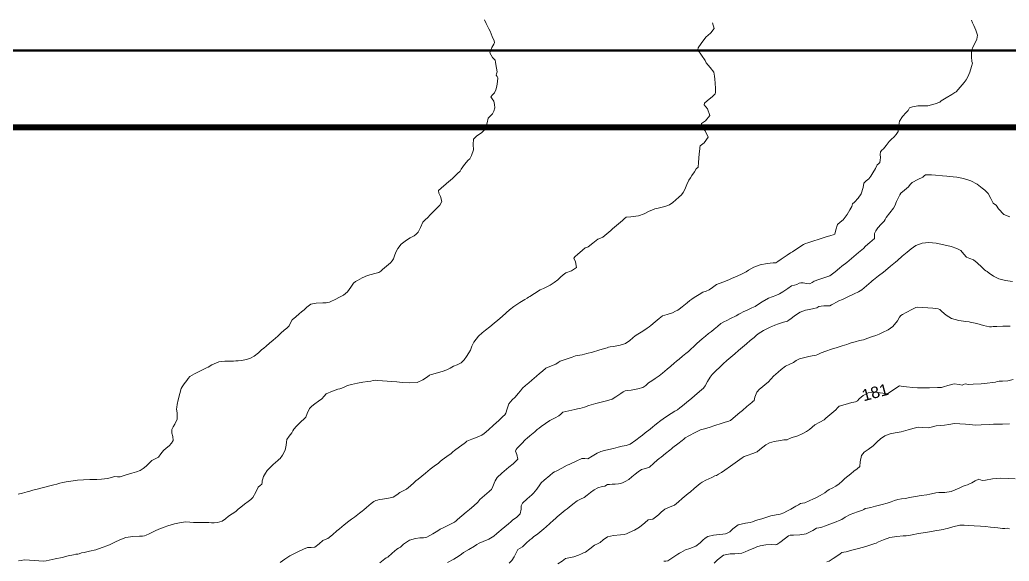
# Model space of a CAD drawing. Header units: metres. Extents: x 354768 to 355417, y 9249536 to 9250102.
# Drawn here: x 354910.47 to 354942.66, y 9249876.39 to 9249894 of the extents above; entities that cross this region are included whole.
import ezdxf
from ezdxf.enums import TextEntityAlignment as Align

# ---------------------------------------------------------------- set-up
doc = ezdxf.new("R2010")
doc.units = ezdxf.units.M
doc.header["$LTSCALE"] = 0.25
doc.layers.add('CURVAS', color=33, linetype='CONTINUOUS', lineweight=13, true_color=0xb08860)
doc.layers.add('CURVAS-TXT', color=33, linetype='CONTINUOUS', true_color=0x966e46)
doc.layers.add('MARCO', color=7, linetype='CONTINUOUS', lineweight=50)
doc.styles.get("Standard").update_dxf_attribs({"font": 'arial.ttf'})

# ---------------------------------------------------------------- blocks, each defined once
blk = doc.blocks.new('CURVAS_DE_NIVEL')
at = {"layer": 'CURVAS'}
for points in [[(354942.788, 9249882.296), (354942.619, 9249882.257), (354942.437, 9249882.248), (354942.327, 9249882.249), (354942.271, 9249882.233), (354942.216, 9249882.216), (354942.126, 9249882.204), (354941.944, 9249882.181), (354941.747, 9249882.161), (354941.489, 9249882.143), (354941.347, 9249882.138), (354941.281, 9249882.15), (354941.222, 9249882.16), (354941.177, 9249882.137), (354941.132, 9249882.114), (354941.03, 9249882.139), (354940.867, 9249882.161), (354940.663, 9249882.109), (354940.525, 9249882.06), (354940.455, 9249882.04), (354940.322, 9249882.037), (354940.069, 9249882.032), (354939.896, 9249882.03), (354939.783, 9249882.03), (354939.671, 9249882.033), (354939.525, 9249882.044), (354939.32, 9249882.062), (354939.206, 9249882.072), (354939.146, 9249882.084), (354939.087, 9249882.092), (354938.908, 9249881.972), (354938.737, 9249881.853), (354938.663, 9249881.837), (354938.544, 9249881.856), (354938.298, 9249881.883), (354938.07, 9249881.868), (354937.906, 9249881.779), (354937.78, 9249881.666), (354937.727, 9249881.609), (354937.662, 9249881.576), (354937.608, 9249881.563), (354937.544, 9249881.547), (354937.434, 9249881.519), (354937.245, 9249881.469), (354937.129, 9249881.433), (354937.072, 9249881.377), (354937.017, 9249881.315), (354936.888, 9249881.205), (354936.758, 9249881.097), (354936.697, 9249881.044), (354936.635, 9249880.993), (354936.495, 9249880.915), (354936.336, 9249880.823), (354936.25, 9249880.751), (354936.164, 9249880.678), (354936.06, 9249880.607), (354935.927, 9249880.531), (354935.779, 9249880.473), (354935.6, 9249880.41), (354935.508, 9249880.379), (354935.433, 9249880.342), (354935.384, 9249880.339), (354935.332, 9249880.337), (354935.223, 9249880.32), (354935.018, 9249880.283), (354934.862, 9249880.244), (354934.741, 9249880.175), (354934.64, 9249880.098), (354934.55, 9249880.021), (354934.456, 9249879.949), (354934.32, 9249879.894), (354934.133, 9249879.828), (354934.035, 9249879.795), (354933.969, 9249879.751), (354933.898, 9249879.698), (354933.747, 9249879.588), (354933.593, 9249879.478), (354933.409, 9249879.35), (354933.296, 9249879.274), (354933.207, 9249879.219), (354933.142, 9249879.18), (354933.084, 9249879.166), (354932.981, 9249879.118), (354932.79, 9249879.027), (354932.669, 9249878.966), (354932.604, 9249878.913), (354932.541, 9249878.858), (354932.415, 9249878.751), (354932.287, 9249878.644), (354932.219, 9249878.59), (354932.15, 9249878.536), (354932.025, 9249878.431), (354931.901, 9249878.326), (354931.835, 9249878.268), (354931.768, 9249878.214), (354931.63, 9249878.158), (354931.455, 9249878.08), (354931.339, 9249877.989), (354931.246, 9249877.904), (354931.149, 9249877.822), (354931.068, 9249877.762), (354930.988, 9249877.747), (354930.909, 9249877.731), (354930.81, 9249877.643), (354930.635, 9249877.5), (354930.469, 9249877.405), (354930.296, 9249877.32), (354930.212, 9249877.282), (354930.134, 9249877.263), (354930.015, 9249877.251), (354929.781, 9249877.222), (354929.596, 9249877.181), (354929.454, 9249877.085), (354929.356, 9249877), (354929.263, 9249876.955), (354929.171, 9249876.91), (354929.015, 9249876.792), (354928.878, 9249876.686), (354928.814, 9249876.659), (354928.75, 9249876.634), (354928.649, 9249876.592), (354928.496, 9249876.536), (354928.336, 9249876.498), (354928.23, 9249876.474), (354928.174, 9249876.436), (354928.118, 9249876.396), (354927.975, 9249876.309)], [(354942.673, 9249880.855), (354942.445, 9249880.852), (354942.296, 9249880.848), (354942.203, 9249880.845), (354942.146, 9249880.849), (354942.009, 9249880.841), (354941.748, 9249880.826), (354941.571, 9249880.818), (354941.462, 9249880.825), (354941.352, 9249880.834), (354941.233, 9249880.845), (354941.052, 9249880.86), (354940.879, 9249880.864), (354940.695, 9249880.84), (354940.55, 9249880.812), (354940.416, 9249880.803), (354940.286, 9249880.792), (354940.16, 9249880.757), (354940.035, 9249880.726), (354939.835, 9249880.734), (354939.698, 9249880.748), (354939.649, 9249880.736), (354939.566, 9249880.713), (354939.372, 9249880.66), (354939.14, 9249880.599), (354938.946, 9249880.561), (354938.786, 9249880.533), (354938.615, 9249880.469), (354938.467, 9249880.374), (354938.364, 9249880.272), (354938.232, 9249880.147), (354938.073, 9249880.028), (354937.943, 9249879.934), (354937.85, 9249879.825), (354937.809, 9249879.626), (354937.795, 9249879.475), (354937.71, 9249879.39), (354937.606, 9249879.316), (354937.504, 9249879.233), (354937.404, 9249879.153), (354937.312, 9249879.076), (354937.22, 9249878.998), (354937.124, 9249878.912), (354937.022, 9249878.831), (354936.897, 9249878.768), (354936.799, 9249878.722), (354936.73, 9249878.669), (354936.662, 9249878.615), (354936.509, 9249878.526), (354936.373, 9249878.451), (354936.29, 9249878.416), (354936.155, 9249878.355), (354936.009, 9249878.292), (354935.934, 9249878.279), (354935.873, 9249878.269), (354935.809, 9249878.224), (354935.722, 9249878.177), (354935.556, 9249878.087), (354935.429, 9249878.019), (354935.323, 9249877.965), (354935.213, 9249877.92), (354935.075, 9249877.898), (354934.901, 9249877.87), (354934.738, 9249877.817), (354934.613, 9249877.769), (354934.486, 9249877.732), (354934.388, 9249877.703), (354934.312, 9249877.675), (354934.237, 9249877.649), (354934.079, 9249877.632), (354933.843, 9249877.574), (354933.663, 9249877.444), (354933.568, 9249877.351), (354933.501, 9249877.315), (354933.432, 9249877.285), (354933.342, 9249877.272), (354933.233, 9249877.26), (354933.04, 9249877.234), (354932.851, 9249877.199), (354932.769, 9249877.14), (354932.692, 9249877.071), (354932.601, 9249876.983), (354932.466, 9249876.88), (354932.274, 9249876.806), (354932.131, 9249876.764), (354932.049, 9249876.719), (354931.981, 9249876.679), (354931.93, 9249876.65), (354931.879, 9249876.62), (354931.72, 9249876.512), (354931.558, 9249876.406), (354931.492, 9249876.396), (354931.425, 9249876.39)], [(354942.854, 9249879.064), (354942.627, 9249879.083), (354942.381, 9249879.086), (354942.113, 9249879.065), (354941.889, 9249879.03), (354941.784, 9249879.014), (354941.725, 9249879.037), (354941.667, 9249879.058), (354941.556, 9249879.006), (354941.438, 9249878.944), (354941.365, 9249878.908), (354941.297, 9249878.875), (354941.23, 9249878.854), (354941.163, 9249878.833), (354941.027, 9249878.761), (354940.774, 9249878.661), (354940.567, 9249878.63), (354940.37, 9249878.621), (354940.276, 9249878.619), (354940.227, 9249878.605), (354940.179, 9249878.59), (354940.128, 9249878.58), (354940.076, 9249878.57), (354939.981, 9249878.554), (354939.792, 9249878.522), (354939.609, 9249878.491), (354939.42, 9249878.458), (354939.28, 9249878.433), (354939.154, 9249878.415), (354939.037, 9249878.394), (354938.928, 9249878.36), (354938.821, 9249878.323), (354938.694, 9249878.282), (354938.521, 9249878.23), (354938.309, 9249878.177), (354938.158, 9249878.142), (354938.054, 9249878.12), (354937.974, 9249878.103), (354937.93, 9249878.075), (354937.886, 9249878.047), (354937.723, 9249877.996), (354937.484, 9249877.909), (354937.327, 9249877.819), (354937.219, 9249877.749), (354937.125, 9249877.71), (354937.029, 9249877.673), (354936.829, 9249877.595), (354936.654, 9249877.528), (354936.595, 9249877.504), (354936.536, 9249877.482), (354936.467, 9249877.475), (354936.394, 9249877.465), (354936.275, 9249877.387), (354936.054, 9249877.278), (354935.849, 9249877.247), (354935.637, 9249877.24), (354935.536, 9249877.239), (354935.478, 9249877.211), (354935.378, 9249877.137), (354935.198, 9249877.004), (354935.099, 9249876.931), (354935.041, 9249876.928), (354934.934, 9249876.932), (354934.744, 9249876.926), (354934.554, 9249876.888), (354934.447, 9249876.858), (354934.38, 9249876.828), (354934.296, 9249876.794), (354934.17, 9249876.742), (354934.068, 9249876.694), (354933.965, 9249876.653), (354933.852, 9249876.637), (354933.734, 9249876.627), (354933.578, 9249876.626), (354933.368, 9249876.585), (354933.167, 9249876.437), (354933.065, 9249876.329)], [(354942.67, 9249877.446), (354942.595, 9249877.46), (354942.52, 9249877.459), (354942.443, 9249877.456), (354942.287, 9249877.473), (354942.05, 9249877.499), (354941.89, 9249877.514), (354941.73, 9249877.526), (354941.522, 9249877.54), (354941.335, 9249877.55), (354941.192, 9249877.561), (354941.049, 9249877.559), (354940.822, 9249877.506), (354940.655, 9249877.457), (354940.582, 9249877.438), (354940.512, 9249877.42), (354940.445, 9249877.409), (354940.379, 9249877.398), (354940.297, 9249877.386), (354940.132, 9249877.361), (354939.935, 9249877.329), (354939.71, 9249877.287), (354939.498, 9249877.245), (354939.398, 9249877.225), (354939.309, 9249877.216), (354939.21, 9249877.212), (354938.998, 9249877.196), (354938.771, 9249877.158), (354938.568, 9249877.09), (354938.403, 9249877.016), (354938.333, 9249876.981), (354938.283, 9249876.961), (354938.193, 9249876.933), (354937.99, 9249876.871), (354937.761, 9249876.804), (354937.543, 9249876.746), (354937.36, 9249876.699), (354937.281, 9249876.68), (354937.219, 9249876.672), (354937.159, 9249876.632), (354937.079, 9249876.578), (354936.93, 9249876.479), (354936.799, 9249876.394), (354936.723, 9249876.372)], [(354942.688, 9249884.034), (354942.581, 9249884.034), (354942.448, 9249884.03), (354942.252, 9249884.025), (354942.141, 9249884.021), (354942.08, 9249884.015), (354942.019, 9249884.012), (354941.825, 9249884.061), (354941.609, 9249884.117), (354941.497, 9249884.142), (354941.418, 9249884.159), (354941.36, 9249884.172), (354941.251, 9249884.181), (354941.018, 9249884.214), (354940.786, 9249884.28), (354940.603, 9249884.394), (354940.462, 9249884.516), (354940.403, 9249884.575), (354940.343, 9249884.602), (354940.17, 9249884.617), (354939.853, 9249884.643), (354939.68, 9249884.656), (354939.617, 9249884.642), (354939.509, 9249884.586), (354939.309, 9249884.482), (354939.19, 9249884.418), (354939.138, 9249884.377), (354939.088, 9249884.332), (354939.02, 9249884.21), (354938.873, 9249884.019), (354938.716, 9249883.912), (354938.541, 9249883.825), (354938.426, 9249883.774), (354938.322, 9249883.733), (354938.217, 9249883.697), (354938.055, 9249883.64), (354937.922, 9249883.595), (354937.858, 9249883.579), (354937.793, 9249883.563), (354937.652, 9249883.525), (354937.519, 9249883.488), (354937.429, 9249883.46), (354937.372, 9249883.441), (354937.306, 9249883.419), (354937.226, 9249883.394), (354937.065, 9249883.344), (354936.878, 9249883.282), (354936.696, 9249883.218), (354936.545, 9249883.162), (354936.475, 9249883.135), (354936.428, 9249883.115), (354936.382, 9249883.095), (354936.32, 9249883.084), (354936.249, 9249883.072), (354936.145, 9249883.05), (354935.963, 9249883.009), (354935.832, 9249882.972), (354935.733, 9249882.914), (354935.637, 9249882.852), (354935.518, 9249882.802), (354935.378, 9249882.734), (354935.244, 9249882.628), (354935.147, 9249882.539), (354935.07, 9249882.476), (354934.996, 9249882.412), (354934.91, 9249882.317), (354934.813, 9249882.212), (354934.725, 9249882.137), (354934.636, 9249882.063), (354934.537, 9249881.986), (354934.444, 9249881.889), (354934.388, 9249881.729), (354934.36, 9249881.615), (354934.322, 9249881.581), (354934.281, 9249881.548), (354934.129, 9249881.42), (354933.978, 9249881.293), (354933.938, 9249881.259), (354933.899, 9249881.226), (354933.758, 9249881.103), (354933.595, 9249880.97), (354933.509, 9249880.938), (354933.42, 9249880.912), (354933.292, 9249880.868), (354933.085, 9249880.801), (354932.897, 9249880.744), (354932.704, 9249880.687), (354932.612, 9249880.66), (354932.555, 9249880.631), (354932.443, 9249880.572), (354932.236, 9249880.463), (354932.116, 9249880.398), (354932.069, 9249880.36), (354932.023, 9249880.321), (354931.874, 9249880.207), (354931.721, 9249880.091), (354931.668, 9249880.046), (354931.615, 9249880.001), (354931.476, 9249879.891), (354931.332, 9249879.777), (354931.269, 9249879.729), (354931.207, 9249879.681), (354931.1, 9249879.575), (354930.953, 9249879.451), (354930.826, 9249879.408), (354930.701, 9249879.369), (354930.593, 9249879.301), (354930.492, 9249879.222), (354930.382, 9249879.132), (354930.28, 9249879.05), (354930.167, 9249878.981), (354930.08, 9249878.934), (354930.013, 9249878.916), (354929.944, 9249878.902), (354929.845, 9249878.897), (354929.741, 9249878.894), (354929.656, 9249878.888), (354929.588, 9249878.881), (354929.509, 9249878.836), (354929.416, 9249878.817), (354929.281, 9249878.781), (354929.161, 9249878.71), (354929.036, 9249878.622), (354928.931, 9249878.54), (354928.83, 9249878.464), (354928.717, 9249878.411), (354928.605, 9249878.357), (354928.46, 9249878.246), (354928.345, 9249878.151), (354928.279, 9249878.098), (354928.214, 9249878.045), (354928.086, 9249877.937), (354927.958, 9249877.829), (354927.895, 9249877.776), (354927.832, 9249877.722), (354927.713, 9249877.615), (354927.591, 9249877.505), (354927.525, 9249877.447), (354927.458, 9249877.39), (354927.322, 9249877.286), (354927.188, 9249877.185), (354927.125, 9249877.134), (354927.063, 9249877.083), (354926.944, 9249876.973), (354926.821, 9249876.861), (354926.745, 9249876.817), (354926.674, 9249876.769), (354926.62, 9249876.667), (354926.551, 9249876.53), (354926.479, 9249876.418), (354926.396, 9249876.323)], [(354924.389, 9249876.344), (354924.59, 9249876.46), (354924.761, 9249876.569), (354924.838, 9249876.62), (354924.909, 9249876.669), (354925.079, 9249876.77), (354925.269, 9249876.884), (354925.343, 9249876.934), (354925.418, 9249876.981), (354925.549, 9249877.028), (354925.735, 9249877.107), (354925.89, 9249877.209), (354925.988, 9249877.287), (354926.061, 9249877.348), (354926.134, 9249877.41), (354926.252, 9249877.51), (354926.37, 9249877.609), (354926.443, 9249877.671), (354926.516, 9249877.732), (354926.633, 9249877.816), (354926.753, 9249877.932), (354926.782, 9249878.084), (354926.784, 9249878.19), (354926.821, 9249878.281), (354926.978, 9249878.418), (354927.134, 9249878.551), (354927.189, 9249878.604), (354927.287, 9249878.737), (354927.386, 9249878.871), (354927.437, 9249878.938), (354927.535, 9249879.022), (354927.712, 9249879.173), (354927.816, 9249879.26), (354927.869, 9249879.292), (354927.923, 9249879.323), (354928.102, 9249879.419), (354928.283, 9249879.515), (354928.344, 9249879.54), (354928.404, 9249879.565), (354928.568, 9249879.649), (354928.752, 9249879.734), (354928.851, 9249879.727), (354928.95, 9249879.722), (354929.095, 9249879.805), (354929.26, 9249879.907), (354929.376, 9249879.956), (354929.496, 9249879.995), (354929.629, 9249880.027), (354929.784, 9249880.061), (354929.933, 9249880.099), (354930.067, 9249880.133), (354930.2, 9249880.156), (354930.328, 9249880.192), (354930.518, 9249880.327), (354930.653, 9249880.438), (354930.728, 9249880.493), (354930.819, 9249880.564), (354930.98, 9249880.689), (354931.069, 9249880.757), (354931.122, 9249880.802), (354931.188, 9249880.855), (354931.331, 9249880.967), (354931.479, 9249881.077), (354931.66, 9249881.194), (354931.778, 9249881.265), (354931.864, 9249881.318), (354931.948, 9249881.373), (354932.029, 9249881.439), (354932.165, 9249881.555), (354932.33, 9249881.695), (354932.503, 9249881.841), (354932.648, 9249881.962), (354932.713, 9249882.018), (354932.763, 9249882.095), (354932.845, 9249882.233), (354932.93, 9249882.373), (354932.96, 9249882.418), (354932.991, 9249882.463), (354933.114, 9249882.578), (354933.245, 9249882.701), (354933.299, 9249882.755), (354933.353, 9249882.809), (354933.476, 9249882.916), (354933.604, 9249883.025), (354933.667, 9249883.081), (354933.73, 9249883.138), (354933.854, 9249883.242), (354933.98, 9249883.348), (354934.046, 9249883.404), (354934.113, 9249883.46), (354934.237, 9249883.565), (354934.362, 9249883.67), (354934.428, 9249883.727), (354934.495, 9249883.782), (354934.67, 9249883.889), (354934.834, 9249883.985), (354934.888, 9249884.007), (354934.942, 9249884.027), (354935.03, 9249884.063), (354935.154, 9249884.11), (354935.319, 9249884.16), (354935.45, 9249884.201), (354935.502, 9249884.239), (354935.554, 9249884.278), (354935.669, 9249884.368), (354935.86, 9249884.49), (354936.028, 9249884.55), (354936.163, 9249884.581), (354936.306, 9249884.61), (354936.399, 9249884.627), (354936.468, 9249884.673), (354936.537, 9249884.685), (354936.625, 9249884.697), (354936.729, 9249884.694), (354936.825, 9249884.693), (354936.883, 9249884.724), (354936.94, 9249884.76), (354937.017, 9249884.803), (354937.113, 9249884.855), (354937.231, 9249884.907), (354937.405, 9249884.984), (354937.619, 9249885.088), (354937.753, 9249885.155), (354937.807, 9249885.187), (354937.861, 9249885.22), (354938.014, 9249885.349), (354938.164, 9249885.475), (354938.205, 9249885.507), (354938.246, 9249885.538), (354938.411, 9249885.668), (354938.573, 9249885.795), (354938.638, 9249885.849), (354938.797, 9249885.983), (354938.956, 9249886.117), (354939.02, 9249886.172), (354939.179, 9249886.306), (354939.338, 9249886.44), (354939.403, 9249886.494), (354939.47, 9249886.549), (354939.626, 9249886.656), (354939.823, 9249886.738), (354940.041, 9249886.756), (354940.282, 9249886.731), (354940.533, 9249886.683), (354940.768, 9249886.624), (354940.958, 9249886.557), (354941.083, 9249886.493), (354941.184, 9249886.379), (354941.267, 9249886.275), (354941.38, 9249886.23), (354941.496, 9249886.187), (354941.616, 9249886.089), (354941.77, 9249885.948), (354941.854, 9249885.871), (354941.898, 9249885.839), (354941.943, 9249885.808), (354942.006, 9249885.758), (354942.144, 9249885.662), (354942.318, 9249885.572), (354942.539, 9249885.519), (354942.762, 9249885.492)], [(354922.187, 9249876.337), (354922.347, 9249876.471), (354922.394, 9249876.498), (354922.44, 9249876.525), (354922.589, 9249876.651), (354922.742, 9249876.779), (354922.797, 9249876.812), (354922.853, 9249876.845), (354922.956, 9249876.94), (354923.147, 9249877.074), (354923.34, 9249877.129), (354923.484, 9249877.146), (354923.602, 9249877.156), (354923.716, 9249877.175), (354923.914, 9249877.285), (354924.069, 9249877.382), (354924.152, 9249877.433), (354924.272, 9249877.492), (354924.486, 9249877.599), (354924.612, 9249877.663), (354924.664, 9249877.706), (354924.715, 9249877.75), (354924.855, 9249877.868), (354924.994, 9249877.986), (354925.046, 9249878.029), (354925.098, 9249878.073), (354925.24, 9249878.192), (354925.377, 9249878.308), (354925.406, 9249878.353), (354925.435, 9249878.399), (354925.586, 9249878.528), (354925.738, 9249878.655), (354925.778, 9249878.687), (354925.816, 9249878.721), (354925.856, 9249878.817), (354925.9, 9249878.926), (354925.94, 9249879.004), (354925.971, 9249879.063), (354926.007, 9249879.112), (354926.155, 9249879.249), (354926.308, 9249879.389), (354926.378, 9249879.448), (354926.52, 9249879.554), (354926.672, 9249879.713), (354926.64, 9249879.863), (354926.593, 9249879.968), (354926.62, 9249880.019), (354926.655, 9249880.069), (354926.793, 9249880.213), (354926.925, 9249880.349), (354926.981, 9249880.396), (354927.067, 9249880.469), (354927.222, 9249880.599), (354927.308, 9249880.672), (354927.363, 9249880.718), (354927.43, 9249880.767), (354927.572, 9249880.868), (354927.716, 9249880.963), (354927.892, 9249881.058), (354928.004, 9249881.116), (354928.073, 9249881.176), (354928.143, 9249881.233), (354928.334, 9249881.285), (354928.526, 9249881.329), (354928.612, 9249881.342), (354928.694, 9249881.354), (354928.768, 9249881.379), (354928.841, 9249881.405), (354928.986, 9249881.453), (354929.207, 9249881.522), (354929.384, 9249881.568), (354929.517, 9249881.599), (354929.633, 9249881.624), (354929.745, 9249881.659), (354929.866, 9249881.735), (354930.023, 9249881.846), (354930.103, 9249881.904), (354930.171, 9249881.929), (354930.252, 9249881.94), (354930.365, 9249881.958), (354930.581, 9249881.997), (354930.735, 9249882.036), (354930.833, 9249882.107), (354930.926, 9249882.189), (354931.03, 9249882.259), (354931.14, 9249882.332), (354931.268, 9249882.424), (354931.376, 9249882.505), (354931.457, 9249882.571), (354931.536, 9249882.638), (354931.649, 9249882.733), (354931.761, 9249882.827), (354931.84, 9249882.894), (354931.918, 9249882.96), (354932.031, 9249883.055), (354932.143, 9249883.15), (354932.222, 9249883.215), (354932.3, 9249883.282), (354932.397, 9249883.376), (354932.499, 9249883.474), (354932.584, 9249883.547), (354932.671, 9249883.619), (354932.775, 9249883.708), (354932.881, 9249883.796), (354932.97, 9249883.865), (354933.06, 9249883.933), (354933.169, 9249884.028), (354933.278, 9249884.117), (354933.373, 9249884.171), (354933.471, 9249884.221), (354933.597, 9249884.286), (354933.772, 9249884.375), (354933.863, 9249884.422), (354933.927, 9249884.456), (354934.008, 9249884.496), (354934.131, 9249884.556), (354934.282, 9249884.626), (354934.395, 9249884.677), (354934.471, 9249884.725), (354934.623, 9249884.821), (354934.827, 9249884.94), (354934.946, 9249884.985), (354935.066, 9249885.03), (354935.182, 9249885.087), (354935.3, 9249885.154), (354935.456, 9249885.258), (354935.58, 9249885.341), (354935.678, 9249885.373), (354935.752, 9249885.394), (354935.823, 9249885.432), (354935.885, 9249885.439), (354935.959, 9249885.443), (354936.065, 9249885.426), (354936.177, 9249885.414), (354936.245, 9249885.456), (354936.314, 9249885.503), (354936.461, 9249885.554), (354936.625, 9249885.606), (354936.726, 9249885.637), (354936.824, 9249885.674), (354936.998, 9249885.803), (354937.142, 9249885.917), (354937.219, 9249885.981), (354937.376, 9249886.11), (354937.533, 9249886.239), (354937.605, 9249886.299), (354937.76, 9249886.43), (354937.915, 9249886.561), (354937.979, 9249886.631), (354938.127, 9249886.75), (354938.28, 9249886.885), (354938.282, 9249886.965), (354938.281, 9249887.048), (354938.322, 9249887.135), (354938.383, 9249887.231), (354938.498, 9249887.351), (354938.596, 9249887.45), (354938.625, 9249887.506), (354938.654, 9249887.563), (354938.779, 9249887.718), (354938.899, 9249887.867), (354938.935, 9249887.952), (354938.996, 9249888.089), (354939.063, 9249888.237), (354939.098, 9249888.301), (354939.137, 9249888.361), (354939.252, 9249888.459), (354939.379, 9249888.565), (354939.439, 9249888.637), (354939.501, 9249888.705), (354939.682, 9249888.799), (354939.848, 9249888.88), (354939.894, 9249888.921), (354939.941, 9249888.958), (354940.023, 9249888.96), (354940.126, 9249888.956), (354940.266, 9249888.945), (354940.489, 9249888.925), (354940.633, 9249888.913), (354940.732, 9249888.906), (354940.831, 9249888.896), (354940.956, 9249888.879), (354941.176, 9249888.839), (354941.412, 9249888.765), (354941.619, 9249888.648), (354941.782, 9249888.525), (354941.862, 9249888.457), (354941.921, 9249888.402), (354941.976, 9249888.344), (354942.06, 9249888.185), (354942.138, 9249888.036), (354942.183, 9249888.001), (354942.23, 9249887.967), (354942.313, 9249887.846), (354942.48, 9249887.671), (354942.677, 9249887.593)], [(354918.943, 9249876.348), (354919.09, 9249876.456), (354919.261, 9249876.561), (354919.408, 9249876.638), (354919.538, 9249876.701), (354919.704, 9249876.783), (354919.833, 9249876.832), (354919.954, 9249876.835), (354920.071, 9249876.844), (354920.212, 9249876.954), (354920.327, 9249877.06), (354920.408, 9249877.092), (354920.49, 9249877.124), (354920.647, 9249877.253), (354920.788, 9249877.375), (354920.831, 9249877.41), (354920.873, 9249877.445), (354921.023, 9249877.571), (354921.173, 9249877.697), (354921.219, 9249877.727), (354921.265, 9249877.755), (354921.359, 9249877.826), (354921.522, 9249877.948), (354921.611, 9249878.015), (354921.663, 9249878.059), (354921.75, 9249878.132), (354921.907, 9249878.264), (354921.994, 9249878.337), (354922.059, 9249878.365), (354922.109, 9249878.379), (354922.167, 9249878.395), (354922.274, 9249878.409), (354922.471, 9249878.439), (354922.621, 9249878.473), (354922.734, 9249878.544), (354922.837, 9249878.62), (354922.945, 9249878.678), (354923.052, 9249878.738), (354923.18, 9249878.843), (354923.287, 9249878.937), (354923.361, 9249878.999), (354923.434, 9249879.061), (354923.552, 9249879.16), (354923.67, 9249879.259), (354923.743, 9249879.321), (354923.817, 9249879.383), (354923.957, 9249879.483), (354924.089, 9249879.578), (354924.152, 9249879.633), (354924.214, 9249879.687), (354924.36, 9249879.795), (354924.501, 9249879.898), (354924.556, 9249879.945), (354924.612, 9249879.991), (354924.773, 9249880.106), (354924.928, 9249880.216), (354924.971, 9249880.253), (354925.014, 9249880.289), (354925.175, 9249880.354), (354925.349, 9249880.423), (354925.426, 9249880.453), (354925.501, 9249880.487), (354925.577, 9249880.546), (354925.718, 9249880.665), (354925.884, 9249880.81), (354926.051, 9249880.963), (354926.189, 9249881.094), (354926.249, 9249881.152), (354926.279, 9249881.207), (354926.326, 9249881.349), (354926.386, 9249881.511), (354926.438, 9249881.575), (354926.495, 9249881.636), (354926.585, 9249881.729), (354926.689, 9249881.84), (354926.756, 9249881.931), (354926.825, 9249882.02), (354926.925, 9249882.107), (354927.031, 9249882.193), (354927.13, 9249882.276), (354927.208, 9249882.342), (354927.286, 9249882.408), (354927.384, 9249882.491), (354927.477, 9249882.576), (354927.59, 9249882.664), (354927.771, 9249882.744), (354927.914, 9249882.8), (354927.982, 9249882.848), (354928.05, 9249882.894), (354928.25, 9249882.965), (354928.44, 9249883.029), (354928.497, 9249883.051), (354928.555, 9249883.071), (354928.621, 9249883.08), (354928.69, 9249883.089), (354928.768, 9249883.107), (354928.923, 9249883.144), (354929.107, 9249883.192), (354929.309, 9249883.25), (354929.493, 9249883.306), (354929.575, 9249883.332), (354929.625, 9249883.353), (354929.678, 9249883.36), (354929.787, 9249883.378), (354930.005, 9249883.419), (354930.181, 9249883.469), (354930.32, 9249883.566), (354930.415, 9249883.652), (354930.495, 9249883.715), (354930.576, 9249883.776), (354930.74, 9249883.877), (354930.885, 9249883.967), (354930.942, 9249884.009), (354930.997, 9249884.053), (354931.137, 9249884.171), (354931.276, 9249884.288), (354931.329, 9249884.331), (354931.384, 9249884.37), (354931.531, 9249884.416), (354931.701, 9249884.469), (354931.808, 9249884.519), (354931.881, 9249884.556), (354931.927, 9249884.587), (354932.017, 9249884.66), (354932.181, 9249884.794), (354932.272, 9249884.868), (354932.33, 9249884.908), (354932.415, 9249884.964), (354932.577, 9249885.069), (354932.696, 9249885.141), (354932.798, 9249885.177), (354932.9, 9249885.214), (354933.002, 9249885.291), (354933.141, 9249885.388), (354933.341, 9249885.47), (354933.487, 9249885.519), (354933.558, 9249885.552), (354933.629, 9249885.585), (354933.806, 9249885.661), (354933.977, 9249885.735), (354934.039, 9249885.768), (354934.1, 9249885.803), (354934.181, 9249885.854), (354934.349, 9249885.948), (354934.559, 9249886.033), (354934.786, 9249886.077), (354934.982, 9249886.091), (354935.069, 9249886.094), (354935.127, 9249886.135), (354935.237, 9249886.208), (354935.436, 9249886.341), (354935.546, 9249886.414), (354935.609, 9249886.456), (354935.788, 9249886.573), (354935.967, 9249886.69), (354936.036, 9249886.721), (354936.109, 9249886.746), (354936.275, 9249886.801), (354936.474, 9249886.865), (354936.677, 9249886.927), (354936.851, 9249886.978), (354936.928, 9249887), (354936.991, 9249887.028), (354937.022, 9249887.165), (354937.077, 9249887.342), (354937.163, 9249887.42), (354937.254, 9249887.491), (354937.323, 9249887.578), (354937.385, 9249887.671), (354937.476, 9249887.815), (354937.542, 9249887.925), (354937.561, 9249888.01), (354937.621, 9249888.069), (354937.743, 9249888.194), (354937.848, 9249888.338), (354937.906, 9249888.547), (354937.932, 9249888.689), (354938.006, 9249888.761), (354938.087, 9249888.83), (354938.155, 9249888.918), (354938.223, 9249889.019), (354938.304, 9249889.165), (354938.365, 9249889.276), (354938.409, 9249889.315), (354938.451, 9249889.354), (354938.461, 9249889.428), (354938.467, 9249889.519), (354938.466, 9249889.618), (354938.47, 9249889.707), (354938.518, 9249889.758), (354938.573, 9249889.806), (354938.658, 9249889.913), (354938.759, 9249890.037), (354938.832, 9249890.112), (354938.906, 9249890.186), (354938.983, 9249890.269), (354939.051, 9249890.367), (354939.062, 9249890.508), (354939.094, 9249890.702), (354939.188, 9249890.849), (354939.305, 9249890.985), (354939.367, 9249891.05), (354939.414, 9249891.135), (354939.516, 9249891.168), (354939.69, 9249891.204), (354939.841, 9249891.199), (354940.013, 9249891.2), (354940.25, 9249891.262), (354940.4, 9249891.317), (354940.449, 9249891.358), (354940.498, 9249891.4), (354940.607, 9249891.465), (354940.791, 9249891.572), (354940.889, 9249891.63), (354940.935, 9249891.658), (354941.059, 9249891.805), (354941.189, 9249891.959), (354941.227, 9249892.001), (354941.263, 9249892.045), (354941.31, 9249892.141), (354941.377, 9249892.298), (354941.433, 9249892.474), (354941.463, 9249892.583), (354941.446, 9249892.647), (354941.431, 9249892.791), (354941.432, 9249893.003), (354941.49, 9249893.132), (354941.555, 9249893.249), (354941.606, 9249893.371), (354941.63, 9249893.494), (354941.573, 9249893.665), (354941.505, 9249893.808), (354941.47, 9249893.895), (354941.434, 9249893.982)], [(354910.43, 9249876.402), (354910.512, 9249876.417), (354910.611, 9249876.43), (354910.783, 9249876.42), (354911.089, 9249876.402), (354911.257, 9249876.392), (354911.333, 9249876.407), (354911.425, 9249876.426), (354911.626, 9249876.468), (354911.847, 9249876.516), (354912.05, 9249876.561), (354912.22, 9249876.599), (354912.3, 9249876.617), (354912.356, 9249876.621), (354912.408, 9249876.626), (354912.484, 9249876.664), (354912.563, 9249876.678), (354912.739, 9249876.712), (354912.946, 9249876.763), (354913.154, 9249876.834), (354913.332, 9249876.905), (354913.413, 9249876.939), (354913.497, 9249876.972), (354913.567, 9249877.011), (354913.725, 9249877.09), (354913.919, 9249877.16), (354914.146, 9249877.194), (354914.363, 9249877.204), (354914.463, 9249877.205), (354914.527, 9249877.214), (354914.584, 9249877.234), (354914.684, 9249877.283), (354914.873, 9249877.374), (354914.997, 9249877.434), (354915.08, 9249877.468), (354915.165, 9249877.5), (354915.293, 9249877.545), (354915.504, 9249877.608), (354915.72, 9249877.653), (354915.879, 9249877.672), (354916, 9249877.664), (354916.121, 9249877.651), (354916.278, 9249877.649), (354916.495, 9249877.647), (354916.624, 9249877.646), (354916.707, 9249877.638), (354916.79, 9249877.633), (354916.909, 9249877.651), (354917.059, 9249877.693), (354917.162, 9249877.766), (354917.261, 9249877.851), (354917.385, 9249877.936), (354917.495, 9249878.011), (354917.578, 9249878.081), (354917.661, 9249878.151), (354917.786, 9249878.244), (354917.904, 9249878.331), (354917.983, 9249878.392), (354918.056, 9249878.459), (354918.146, 9249878.633), (354918.226, 9249878.795), (354918.289, 9249878.849), (354918.343, 9249878.894), (354918.352, 9249878.947), (354918.359, 9249879.002), (354918.375, 9249879.068), (354918.398, 9249879.141), (354918.462, 9249879.249), (354918.521, 9249879.343), (354918.573, 9249879.397), (354918.716, 9249879.531), (354918.863, 9249879.668), (354918.903, 9249879.701), (354918.942, 9249879.735), (354919.014, 9249879.84), (354919.104, 9249880.003), (354919.138, 9249880.163), (354919.149, 9249880.266), (354919.16, 9249880.353), (354919.235, 9249880.457), (354919.318, 9249880.57), (354919.351, 9249880.63), (354919.385, 9249880.688), (354919.475, 9249880.78), (354919.627, 9249880.932), (354919.712, 9249881.015), (354919.776, 9249881.073), (354919.822, 9249881.196), (354919.894, 9249881.355), (354919.975, 9249881.434), (354920.067, 9249881.504), (354920.189, 9249881.59), (354920.302, 9249881.675), (354920.369, 9249881.76), (354920.438, 9249881.839), (354920.641, 9249881.923), (354920.823, 9249881.985), (354920.884, 9249881.999), (354920.945, 9249882.014), (354921.026, 9249882.053), (354921.134, 9249882.102), (354921.263, 9249882.136), (354921.46, 9249882.179), (354921.629, 9249882.209), (354921.797, 9249882.235), (354921.887, 9249882.249), (354921.965, 9249882.266), (354922.029, 9249882.279), (354922.112, 9249882.272), (354922.275, 9249882.258), (354922.57, 9249882.233), (354922.734, 9249882.219), (354922.823, 9249882.217), (354922.934, 9249882.203), (354923.165, 9249882.187), (354923.398, 9249882.207), (354923.587, 9249882.288), (354923.736, 9249882.389), (354923.804, 9249882.441), (354923.855, 9249882.459), (354923.905, 9249882.476), (354924.015, 9249882.506), (354924.217, 9249882.563), (354924.366, 9249882.61), (354924.474, 9249882.668), (354924.581, 9249882.73), (354924.704, 9249882.776), (354924.828, 9249882.838), (354924.927, 9249882.941), (354925.005, 9249883.048), (354925.08, 9249883.166), (354925.13, 9249883.255), (354925.153, 9249883.322), (354925.175, 9249883.389), (354925.247, 9249883.512), (354925.397, 9249883.714), (354925.509, 9249883.819), (354925.625, 9249883.905), (354925.767, 9249884.015), (354925.905, 9249884.132), (354926.023, 9249884.233), (354926.165, 9249884.354), (354926.299, 9249884.473), (354926.405, 9249884.568), (354926.546, 9249884.678), (354926.735, 9249884.803), (354926.899, 9249884.901), (354926.976, 9249884.944), (354927.018, 9249884.973), (354927.06, 9249885.002), (354927.211, 9249885.1), (354927.4, 9249885.217), (354927.505, 9249885.264), (354927.612, 9249885.31), (354927.728, 9249885.371), (354927.857, 9249885.45), (354927.972, 9249885.543), (354928.066, 9249885.626), (354928.151, 9249885.702), (354928.24, 9249885.772), (354928.416, 9249885.833), (354928.582, 9249885.937), (354928.554, 9249886.126), (354928.494, 9249886.246), (354928.534, 9249886.296), (354928.619, 9249886.37), (354928.775, 9249886.504), (354928.866, 9249886.58), (354928.917, 9249886.597), (354928.967, 9249886.614), (354929.114, 9249886.737), (354929.277, 9249886.869), (354929.358, 9249886.899), (354929.439, 9249886.928), (354929.571, 9249887.036), (354929.697, 9249887.146), (354929.759, 9249887.198), (354929.821, 9249887.251), (354929.949, 9249887.363), (354930.076, 9249887.473), (354930.134, 9249887.527), (354930.195, 9249887.574), (354930.345, 9249887.585), (354930.604, 9249887.623), (354930.781, 9249887.689), (354930.929, 9249887.763), (354930.997, 9249887.8), (354931.084, 9249887.829), (354931.136, 9249887.848), (354931.244, 9249887.874), (354931.455, 9249887.927), (354931.611, 9249887.979), (354931.717, 9249888.059), (354931.809, 9249888.146), (354931.909, 9249888.226), (354931.993, 9249888.301), (354932.053, 9249888.385), (354932.105, 9249888.475), (354932.174, 9249888.637), (354932.238, 9249888.787), (354932.287, 9249888.86), (354932.339, 9249888.931), (354932.416, 9249889.052), (354932.48, 9249889.153), (354932.54, 9249889.204), (354932.554, 9249889.358), (354932.578, 9249889.639), (354932.591, 9249889.797), (354932.598, 9249889.849), (354932.608, 9249889.899), (354932.736, 9249889.996), (354932.869, 9249890.185), (354932.772, 9249890.392), (354932.662, 9249890.511), (354932.65, 9249890.571), (354932.647, 9249890.629), (354932.78, 9249890.716), (354932.925, 9249890.889), (354932.84, 9249891.107), (354932.739, 9249891.23), (354932.744, 9249891.29), (354932.835, 9249891.367), (354933.003, 9249891.508), (354933.094, 9249891.585), (354933.109, 9249891.632), (354933.102, 9249891.763), (354933.09, 9249891.94), (354933.078, 9249892.066), (354933.068, 9249892.162), (354933.063, 9249892.231), (354933.053, 9249892.298), (354932.927, 9249892.45), (354932.804, 9249892.593), (354932.768, 9249892.677), (354932.648, 9249892.848), (354932.531, 9249893.016), (354932.537, 9249893.087), (354932.639, 9249893.232), (354932.752, 9249893.388), (354932.8, 9249893.44), (354932.85, 9249893.492), (354932.954, 9249893.573), (354933.058, 9249893.717), (354933.005, 9249893.9)], [(354910.42, 9249878.567), (354910.562, 9249878.602), (354910.635, 9249878.621), (354910.708, 9249878.642), (354910.795, 9249878.671), (354910.899, 9249878.705), (354911.032, 9249878.738), (354911.24, 9249878.788), (354911.447, 9249878.837), (354911.58, 9249878.87), (354911.677, 9249878.9), (354911.774, 9249878.929), (354911.877, 9249878.949), (354911.986, 9249878.968), (354912.128, 9249878.995), (354912.345, 9249879.027), (354912.544, 9249879.039), (354912.748, 9249879.044), (354912.854, 9249879.046), (354912.918, 9249879.047), (354912.981, 9249879.049), (354913.131, 9249879.058), (354913.322, 9249879.076), (354913.452, 9249879.112), (354913.557, 9249879.142), (354913.647, 9249879.139), (354913.738, 9249879.137), (354913.904, 9249879.185), (354914.117, 9249879.253), (354914.269, 9249879.296), (354914.391, 9249879.34), (354914.49, 9249879.402), (354914.583, 9249879.476), (354914.671, 9249879.57), (354914.765, 9249879.663), (354914.875, 9249879.719), (354914.983, 9249879.777), (354915.065, 9249879.879), (354915.142, 9249879.986), (354915.239, 9249880.069), (354915.328, 9249880.143), (354915.406, 9249880.224), (354915.461, 9249880.313), (354915.447, 9249880.448), (354915.42, 9249880.555), (354915.415, 9249880.616), (354915.414, 9249880.672), (354915.465, 9249880.757), (354915.521, 9249880.851), (354915.587, 9249881.012), (354915.588, 9249881.211), (354915.573, 9249881.338), (354915.578, 9249881.398), (354915.597, 9249881.491), (354915.629, 9249881.637), (354915.68, 9249881.849), (354915.719, 9249882.007), (354915.75, 9249882.063), (354915.819, 9249882.157), (354915.901, 9249882.268), (354915.949, 9249882.334), (354916.001, 9249882.396), (354916.076, 9249882.442), (354916.161, 9249882.487), (354916.331, 9249882.573), (354916.485, 9249882.65), (354916.542, 9249882.675), (354916.6, 9249882.7), (354916.721, 9249882.773), (354916.952, 9249882.872), (354917.142, 9249882.898), (354917.327, 9249882.901), (354917.426, 9249882.899), (354917.499, 9249882.905), (354917.573, 9249882.911), (354917.688, 9249882.92), (354917.851, 9249882.948), (354917.979, 9249882.996), (354918.099, 9249883.062), (354918.235, 9249883.17), (354918.336, 9249883.262), (354918.409, 9249883.323), (354918.482, 9249883.385), (354918.6, 9249883.484), (354918.718, 9249883.584), (354918.791, 9249883.646), (354918.863, 9249883.708), (354918.967, 9249883.806), (354919.077, 9249883.908), (354919.159, 9249883.973), (354919.234, 9249884.043), (354919.283, 9249884.14), (354919.336, 9249884.241), (354919.448, 9249884.341), (354919.561, 9249884.431), (354919.64, 9249884.497), (354919.718, 9249884.563), (354919.809, 9249884.656), (354919.944, 9249884.753), (354920.115, 9249884.78), (354920.33, 9249884.788), (354920.443, 9249884.789), (354920.497, 9249884.802), (354920.545, 9249884.815), (354920.617, 9249884.842), (354920.714, 9249884.891), (354920.893, 9249884.984), (354921.005, 9249885.045), (354921.071, 9249885.096), (354921.133, 9249885.152), (354921.239, 9249885.302), (354921.331, 9249885.435), (354921.39, 9249885.485), (354921.459, 9249885.524), (354921.61, 9249885.602), (354921.781, 9249885.677), (354922.018, 9249885.743), (354922.155, 9249885.775), (354922.214, 9249885.821), (354922.27, 9249885.872), (354922.404, 9249885.983), (354922.537, 9249886.097), (354922.586, 9249886.158), (354922.629, 9249886.222), (354922.662, 9249886.317), (354922.706, 9249886.438), (354922.77, 9249886.558), (354922.879, 9249886.701), (354923.052, 9249886.833), (354923.175, 9249886.905), (354923.238, 9249886.941), (354923.301, 9249886.977), (354923.366, 9249887.026), (354923.43, 9249887.086), (354923.503, 9249887.241), (354923.586, 9249887.414), (354923.661, 9249887.494), (354923.741, 9249887.569), (354923.827, 9249887.654), (354923.922, 9249887.753), (354924.017, 9249887.847), (354924.134, 9249887.971), (354924.2, 9249888.085), (354924.156, 9249888.253), (354924.099, 9249888.358), (354924.092, 9249888.449), (354924.181, 9249888.527), (354924.344, 9249888.663), (354924.433, 9249888.736), (354924.474, 9249888.771), (354924.559, 9249888.85), (354924.713, 9249888.997), (354924.799, 9249889.079), (354924.835, 9249889.145), (354924.944, 9249889.288), (354925.053, 9249889.431), (354925.113, 9249889.481), (354925.165, 9249889.581), (354925.233, 9249889.771), (354925.222, 9249889.942), (354925.235, 9249890.112), (354925.341, 9249890.224), (354925.491, 9249890.325), (354925.613, 9249890.44), (354925.68, 9249890.65), (354925.706, 9249890.795), (354925.777, 9249890.865), (354925.85, 9249890.935), (354925.894, 9249891.028), (354925.921, 9249891.131), (354925.917, 9249891.246), (354925.896, 9249891.347), (354925.839, 9249891.425), (354925.794, 9249891.497), (354925.85, 9249891.561), (354925.92, 9249891.627), (354925.956, 9249891.722), (354925.986, 9249891.836), (354926.013, 9249891.993), (354926.028, 9249892.112), (354925.997, 9249892.152), (354925.967, 9249892.192), (354925.984, 9249892.246), (354926.002, 9249892.305), (354925.982, 9249892.423), (354925.958, 9249892.548), (354925.948, 9249892.619), (354925.935, 9249892.688), (354925.848, 9249892.777), (354925.761, 9249892.919), (354925.825, 9249893.097), (354925.897, 9249893.206), (354925.911, 9249893.261), (354925.9, 9249893.312), (354925.843, 9249893.457), (354925.773, 9249893.628), (354925.73, 9249893.707), (354925.686, 9249893.786), (354925.642, 9249893.882), (354925.593, 9249893.998)]]:
    blk.add_lwpolyline(points, dxfattribs=at)
at = {"layer": 'CURVAS-TXT'}
blk.add_text('181', height=0.375, rotation=14.9327, dxfattribs=at).set_placement((354938.298, 9249881.883), align=Align.MIDDLE_CENTER)

msp = doc.modelspace()

# ---------------------------------------------------------------- linework, layer by layer
at = {"layer": 'MARCO'}
msp.add_lwpolyline([(354798.5, 9249744.5), (355008.75, 9249744.5), (355008.75, 9249893), (354798.5, 9249893)], close=True, dxfattribs=at)
at = {"layer": 'MARCO', "const_width": 0.2}
msp.add_lwpolyline([(354804.75, 9249747), (355006.25, 9249747), (355006.25, 9249890.5), (354804.75, 9249890.5)], close=True, dxfattribs=at)

# ---------------------------------------------------------------- block references
at = {"layer": 'CURVAS'}
msp.add_blockref('CURVAS_DE_NIVEL', (0, 0), dxfattribs=at)

doc.saveas('drawing.dxf')
